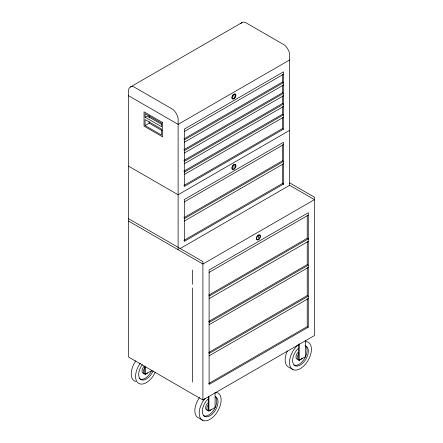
<?xml version="1.0" encoding="UTF-8"?>
<svg xmlns="http://www.w3.org/2000/svg" width="443" height="443" viewBox="0 0 443 443"><rect width="100%" height="100%" fill="white"/><g stroke="black" fill="none" stroke-linecap="round" stroke-linejoin="round"><path stroke-width="0.66" d="M130.386 87.011L241.944 22.604M145.066 117.196L161.59 126.737L161.59 123.16L145.066 113.618L145.066 117.196L147.131 116.005L161.883 124.522M145.066 125.546L161.59 135.087L161.59 129.123L145.066 119.582L145.066 125.546L149.197 123.16L162.182 130.657M289.672 59.949L178.119 124.356L128.536 95.727M184.316 131.51L283.476 74.258M183.878 138.964L282.44 82.06L283.476 82.658L184.316 139.905M184.316 142.292L283.476 85.039M183.878 149.701L282.44 92.797L283.476 93.39L184.316 150.642M184.316 153.029L283.476 95.777M183.878 160.432L282.44 103.529L283.476 104.127L184.316 161.374M184.316 163.76L283.476 106.514M183.878 171.17L282.44 114.266L283.476 114.859L184.316 172.111M184.316 174.498L283.476 117.245M183.878 185.484L282.44 128.575L283.476 129.173L283.476 71.877L184.316 129.123L184.316 186.425L283.476 129.173M289.672 130.364L178.119 194.77L128.536 166.147M184.316 201.93L283.476 144.678M183.878 217.734L282.44 160.826L283.476 161.424L184.316 218.676M184.316 221.057L283.476 163.81M183.878 240.394L282.44 183.491L283.476 184.089L283.476 142.292L184.316 199.544L184.316 241.335L283.476 184.089M179.908 248.7L289.672 185.279L289.672 53.985A9.862 5.693 60 0 0 284.511 45.036L245.256 22.377A9.862 5.693 60 0 0 240.787 23.7M209.107 272.395L308.267 215.143M208.67 295.182L307.232 238.273L308.267 238.871L209.107 296.123M209.107 298.654L308.267 241.407M208.67 321.502L307.232 264.593L308.267 265.191L209.107 322.443M209.107 324.741L308.267 267.489M144.706 366.405L144.706 373.947L145.321 374.302L151.473 370.752M208.67 352.512L307.232 295.608L308.267 296.201L209.107 353.453M209.107 355.856L308.267 298.61M208.67 383.522L307.232 326.618L308.267 327.211L308.267 212.745L209.107 269.992L209.107 384.463L308.267 327.211M178.119 249.73L178.119 118.392A9.862 5.693 60 0 0 172.953 109.443L133.703 86.784A9.862 5.693 60 0 0 128.536 89.763L128.536 357.03L202.905 399.968L314.464 335.561L314.464 197.207L289.672 182.893M208.321 396.978L208.321 410.694L208.935 411.049L215.088 407.494L215.088 392.415M298.626 344.211L298.626 359.982L299.241 360.336L305.388 356.781L305.388 340.279M289.672 185.324L314.464 199.638L202.905 264.045L128.536 221.063M282.44 183.535L283.476 184.133M308.267 238.999L307.232 238.4L307.232 215.226M128.536 218.676L202.905 261.614L202.905 399.968M293.078 369.661L288.731 367.153A15.655 8.866 -60 0 1 287.396 350.911M202.778 420.374L198.431 417.865A15.655 8.866 -60 0 1 199.5 397.509M307.232 241.49L307.232 264.593M307.232 267.578L307.232 295.608M307.232 298.693L307.232 326.618M299.241 343.829L299.241 360.336M282.44 74.308L282.44 82.06M282.44 85.089L282.44 92.797M282.44 95.821L282.44 103.529M282.44 106.558L282.44 114.266M282.44 117.312L282.44 128.575M282.44 144.75L282.44 160.826M282.44 163.888L282.44 183.491M258.49 235.698L258.49 238.085M233.987 94.796L233.987 97.183M233.987 165.217L233.987 167.598M208.935 396.607L208.935 411.049M192.578 270.008L192.578 284.323M192.578 287.9L192.578 382.076M149.197 115.872L149.197 117.86M149.197 121.836L149.197 123.16M145.321 366.738L145.321 374.302M215.193 392.315A15.655 8.866 -60 0 1 218.681 409.437A15.655 8.866 -60 0 1 201.681 419.693A15.655 8.866 -60 0 1 205.065 398.429M215.453 396.695A11.225 6.357 -60 0 1 214.966 410.888A11.225 6.357 -60 0 1 203.193 414.975A11.225 6.357 -60 0 1 207.773 399.365M215.536 396.994A11.225 6.357 -60 0 1 213.991 409.764A11.225 6.357 -60 0 1 203.625 415.755M207.418 410.124A4.668 2.647 -60 0 1 205.657 407.505A4.668 2.647 -60 0 1 207.922 402.864M211.15 409.587A4.668 2.647 -60 0 1 207.197 409.963A4.668 2.647 -60 0 1 208.393 404.465M305.493 341.603A15.655 8.866 -60 0 1 308.123 360.331A15.655 8.866 -60 0 1 290.602 367.33A15.655 8.866 -60 0 1 298.997 344.2M305.753 345.983A11.225 6.357 -60 0 1 305.266 360.176A11.225 6.357 -60 0 1 293.499 364.262A11.225 6.357 -60 0 1 298.073 348.652M305 345.534A11.225 6.357 -60 0 1 304.795 358.21A11.225 6.357 -60 0 1 293.925 365.043M297.015 359.267A4.668 2.647 -60 0 1 298.228 352.152M302.226 357.994A4.668 2.647 -60 0 1 297.707 359.561A4.668 2.647 -60 0 1 298.693 353.752M155.26 372.292A15.655 8.866 -60 0 1 138.642 383.356A15.655 8.866 -60 0 1 140.226 363.271M135.935 381.478A15.655 8.866 -60 0 1 135.879 360.763M153.112 370.885A11.225 6.357 -60 0 1 140.952 379.573A11.225 6.357 -60 0 1 142.297 364.739M151.871 370.171A11.225 6.357 -60 0 1 139.074 378.4M143.798 373.377A4.668 2.647 -60 0 1 142.042 370.758A4.668 2.647 -60 0 1 144.307 366.117M147.536 372.84A4.668 2.647 -60 0 1 145.841 373.947M145.038 374.091A4.668 2.647 -60 0 1 144.778 367.718M162.625 122.567L144.03 111.83L144.03 126.144L162.625 136.876L162.625 122.567M258.933 239.381A2.924 1.689 -60 0 0 259.858 234.856A2.924 1.689 -60 0 0 256.403 237.919A2.924 1.689 -60 0 0 258.933 239.381M258.839 239.037A2.414 1.395 -60 0 0 259.604 235.294A2.414 1.395 -60 0 0 256.746 237.83A2.414 1.395 -60 0 0 258.839 239.037M234.336 98.136A2.414 1.395 -60 0 0 235.1 94.392A2.414 1.395 -60 0 0 232.248 96.928A2.414 1.395 -60 0 0 234.336 98.136M234.43 98.479A2.924 1.689 -60 0 0 235.355 93.955A2.924 1.689 -60 0 0 231.899 97.017A2.924 1.689 -60 0 0 234.43 98.479M234.336 168.55A2.414 1.395 -60 0 0 235.1 164.813A2.414 1.395 -60 0 0 232.248 167.343A2.414 1.395 -60 0 0 234.336 168.55M234.43 168.899A2.924 1.689 -60 0 0 235.355 164.37A2.924 1.689 -60 0 0 231.899 167.437A2.924 1.689 -60 0 0 234.43 168.899"/></g></svg>
